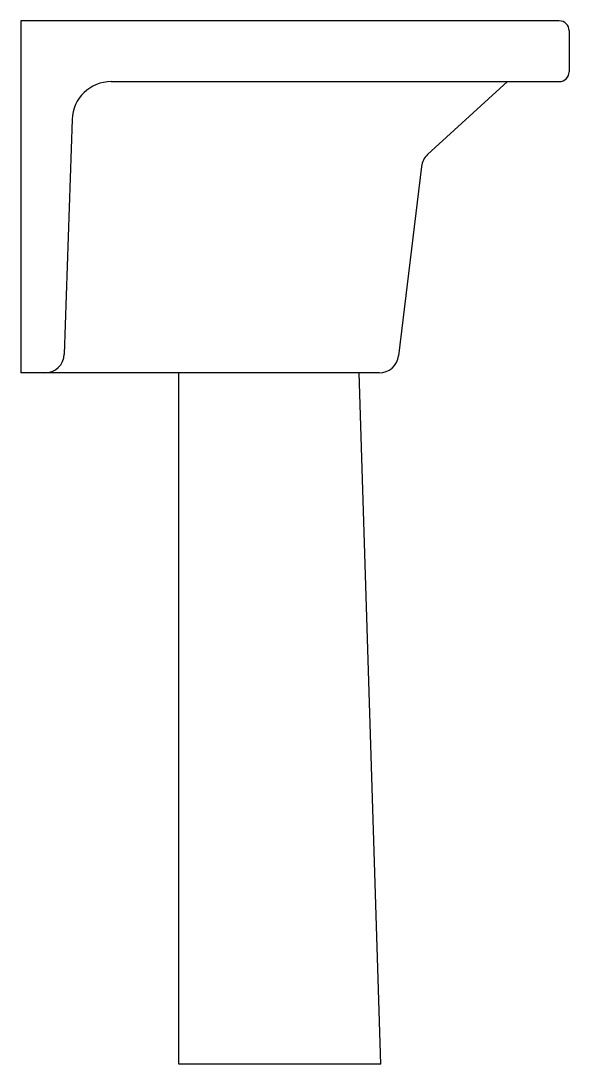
# Model space of a CAD drawing. Extents: x -827.562 to -827.142, y 499.833 to 500.633.
import ezdxf

# ---------------------------------------------------------------- set-up
doc = ezdxf.new("R2010")
doc.units = 0
doc.header["$LTSCALE"] = 50
doc.header["$MEASUREMENT"] = 0
doc.layers.add('A-PECAS', color=2, linetype='CONTINUOUS')

msp = doc.modelspace()

# ---------------------------------------------------------------- linework, layer by layer
at = {"layer": 'A-PECAS'}
for p, q in [((-827.56197, 500.63312), (-827.56197, 500.36312)), ((-827.14947, 500.63312), (-827.56197, 500.63312)), ((-827.14197, 500.62562), (-827.14197, 500.59403)), ((-827.18914, 500.58653), (-827.25037, 500.5306)), ((-827.18914, 500.58653), (-827.14947, 500.58653)), ((-827.25514, 500.52132), (-827.27265, 500.37632)), ((-827.54375, 500.36312), (-827.56197, 500.36312)), ((-827.44089, 500.36312), (-827.54375, 500.36312)), ((-827.44089, 499.83312), (-827.44089, 500.36312)), ((-827.28754, 500.36312), (-827.30274, 500.36312)), ((-827.28622, 499.83312), (-827.30274, 500.36312)), ((-827.28622, 499.83312), (-827.44089, 499.83312))]:
    msp.add_line(p, q, dxfattribs=at)
at = {"layer": 'A-PECAS', "color": 1}
for p, q in [((-827.49273, 500.58653), (-827.18914, 500.58653)), ((-827.52271, 500.55754), (-827.52876, 500.37762)), ((-827.30274, 500.36312), (-827.44089, 500.36312))]:
    msp.add_line(p, q, dxfattribs=at)
at = {"layer": 'A-PECAS'}
for centre, radius, start, end in [((-827.14947, 500.62562), 0.0075, 0, 90), ((-827.14947, 500.59403), 0.0075, 270, 0), ((-827.24025, 500.51952), 0.015, 132.41247, 173.1149), ((-827.28754, 500.37812), 0.015, 270, 353.1149)]:
    msp.add_arc(centre, radius, start, end, dxfattribs=at)
at = {"layer": 'A-PECAS', "color": 1}
for centre, radius, start, end in [((-827.49273, 500.55653), 0.03, 90, 178.07349), ((-827.54375, 500.37812), 0.015, 270, 358.07349)]:
    msp.add_arc(centre, radius, start, end, dxfattribs=at)

doc.saveas('drawing.dxf')
